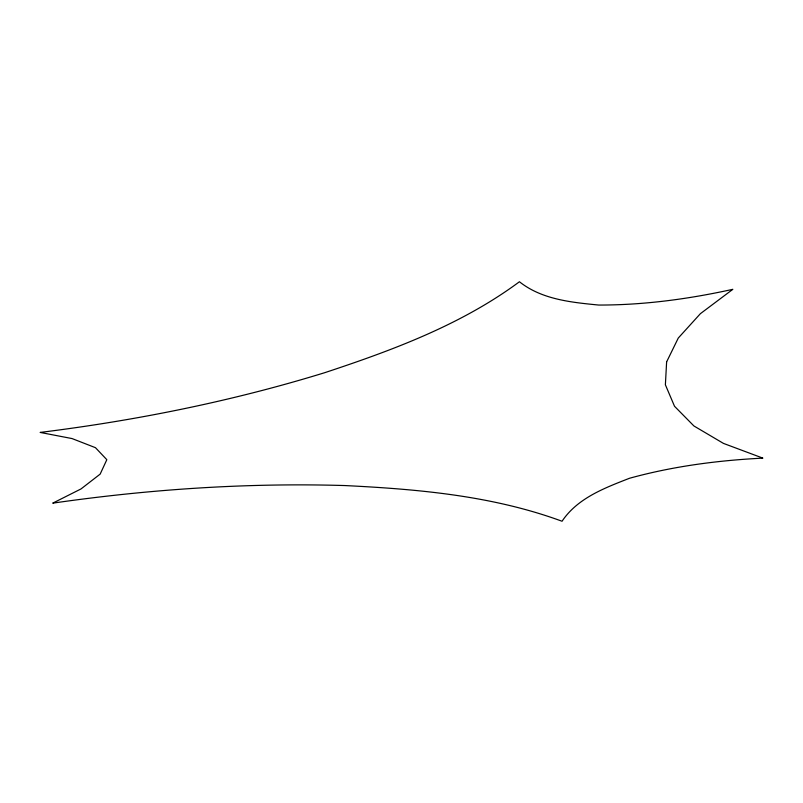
<?xml version="1.0" encoding="UTF-8"?>
<svg xmlns="http://www.w3.org/2000/svg" width="803" height="803" viewBox="0 0 803 803"><rect width="100%" height="100%" fill="white"/><g stroke="black" fill="none" stroke-linecap="round" stroke-linejoin="round"><path stroke-width="1.2" d="M666.62 361.892L665.386 384.788L674.52 406.278L693.912 425.961L723.453 443.397L762.85 458.122C717.852 460.41 672.994 466.252 629.502 478.267C604.639 487.983 577.528 498.091 562.04 521.247C492.62 495.692 418.192 489.178 344.848 485.554C247.183 482.643 149.418 489.238 52.737 503.15L81.013 488.937L100.164 474.111L106.829 459.687L95.467 447.683L72.049 438.568L40.15 432.426C136.47 420.441 231.957 401.249 324.773 372.672C392.808 350.158 461.364 324.783 519.431 281.753C541.834 299.539 571.234 302.34 598.687 305.05C643.865 305.13 688.753 299.027 732.818 289.331L700.377 313.692L678.274 338.053L666.62 361.892"/></g></svg>
